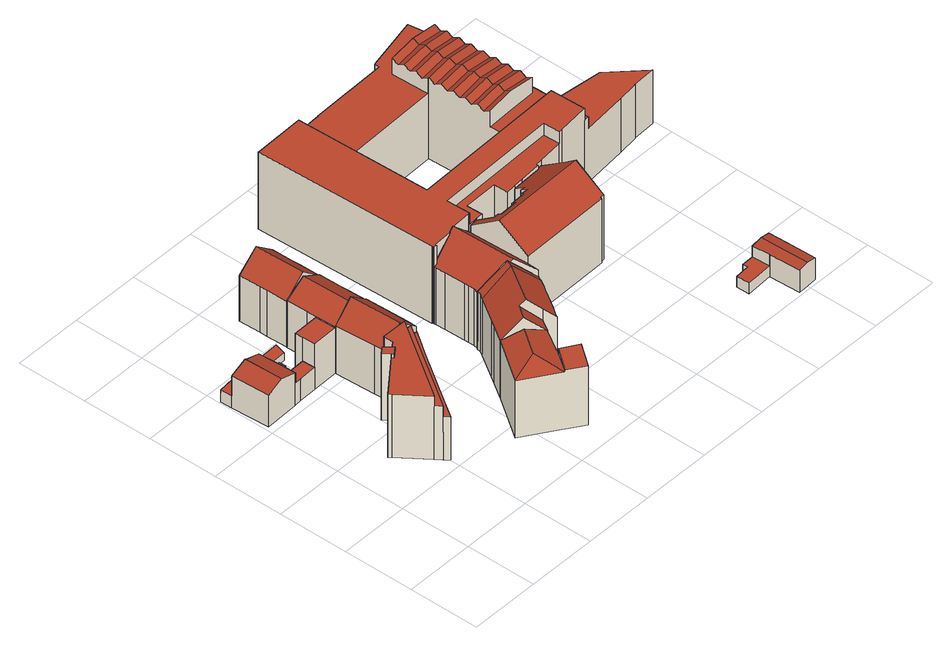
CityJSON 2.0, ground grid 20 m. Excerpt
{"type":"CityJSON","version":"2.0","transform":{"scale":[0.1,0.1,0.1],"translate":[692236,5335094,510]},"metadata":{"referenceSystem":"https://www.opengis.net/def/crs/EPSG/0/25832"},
"CityObjects":{
"building1":{"type":"Building","attributes":{"Gemeindeschluessel":"09162000","HoeheDach":"521.750","HoeheGrund":"510.296","Methode":"2000","NiedrigsteTraufeDesGebaeudes":"513.940","Geometrietyp2DReferenz":"3000","function":"31001_1000","roofType":"2100","measuredHeight":11.45,"storeysAboveGround":3},"geometry":[{"type":"MultiSurface","lod":"2","boundaries":[[[0,1,2,3]],[[4,5,6,7]],[[8,9,10,11,12]],[[13,14,15,16]],[[17,18,10,9]],[[19,20,21,22,23,24]],[[15,14,25,26,24,23,27]],[[28,3,2,12,11,29]],[[30,16,15,27,31,32]],[[5,33,9,8]],[[31,22,21,32]],[[34,19,24,26,35,36]],[[37,34,36,18,17]],[[36,35,38,29,11,10,18]],[[30,32,21,20]],[[9,33,39,17]],[[4,40,39,33,5]],[[12,2,1,6,5,8]],[[28,13,16,30,20,19,34,37,40,4,7,0,3]],[[7,6,1,0]],[[37,17,39,40]],[[13,28,29,38,25,14]],[[35,26,25,38]],[[31,27,23,22]]],"semantics":{"surfaces":[{"type":"WallSurface"},{"type":"RoofSurface"},{"type":"GroundSurface"}],"values":[0,0,0,0,0,0,1,0,0,0,1,0,0,1,0,1,0,1,2,0,0,0,0,0]}}]},
"building2":{"type":"Building","attributes":{"Gemeindeschluessel":"09162000","HoeheDach":"513.866","HoeheGrund":"510.444","Methode":"2000","NiedrigsteTraufeDesGebaeudes":"513.062","Geometrietyp2DReferenz":"3000","function":"31001_2000","roofType":"2100","measuredHeight":3.42},"geometry":[{"type":"MultiSurface","lod":"2","boundaries":[[[41,42,43,44]],[[45,46,42,41]],[[47,48,46,45]],[[44,47,45,41]],[[42,46,48,43]],[[44,43,48,47]]],"semantics":{"surfaces":[{"type":"WallSurface"},{"type":"GroundSurface"},{"type":"RoofSurface"}],"values":[0,0,0,1,2,0]}}]},
"building3":{"type":"Building","attributes":{"Gemeindeschluessel":"09162000","HoeheDach":"530.620","HoeheGrund":"510.245","Methode":"2000","NiedrigsteTraufeDesGebaeudes":"523.460","Geometrietyp2DReferenz":"3000","function":"31001_9998","roofType":"1000","measuredHeight":20.38,"storeysAboveGround":6},"geometry":[{"type":"MultiSurface","lod":"2","boundaries":[[[49,50,51,52,53,54]],[[55,56,57,58]],[[59,60,61,62]],[[63,64,56,55]],[[65,66,67,61,60,68,69,70]],[[71,72,73,74]],[[75,76,77,78]],[[79,74,73,64,63,80]],[[69,81,51,70]],[[58,57,82,83]],[[51,81,84,52]],[[85,86,87,88]],[[89,90,91,92]],[[93,94,95,96]],[[97,78,77,98,84,81]],[[93,88,87,83,82,94]],[[49,54,86,85]],[[99,97,81,69,68]],[[99,68,60,59]],[[94,82,57,56,64,73,72,95]],[[50,49,85,88,93,96,71,74,79,89,92,75,78,97,99,59,62,100,101,102]],[[62,61,67,100]],[[84,98,53,52]],[[92,91,76,75]],[[86,54,53,98,77,76,91,90,80,63,55,58,83,87]],[[79,80,90,89]],[[96,95,72,71]],[[100,67,66,101]],[[101,66,65,102]],[[50,102,65,70,51]]],"semantics":{"surfaces":[{"type":"WallSurface"},{"type":"RoofSurface"},{"type":"GroundSurface"}],"values":[0,0,0,0,1,0,0,0,0,0,1,0,0,0,0,0,0,0,0,1,2,0,0,0,1,0,0,0,0,0]}}]},
"building4":{"type":"Building","attributes":{"Gemeindeschluessel":"09162000","HoeheDach":"513.809","HoeheGrund":"510.300","Methode":"2000","NiedrigsteTraufeDesGebaeudes":"512.663","Geometrietyp2DReferenz":"3000","function":"31001_2000","roofType":"2100","measuredHeight":3.51},"geometry":[{"type":"MultiSurface","lod":"2","boundaries":[[[103,104,105,106,107]],[[108,105,104,109]],[[110,106,105,108]],[[111,107,106,110]],[[111,110,108,109,112]],[[112,103,107,111]],[[109,104,103,112]]],"semantics":{"surfaces":[{"type":"RoofSurface"},{"type":"WallSurface"},{"type":"GroundSurface"}],"values":[0,1,1,1,2,1,1]}}]},
"building5":{"type":"Building","attributes":{"Gemeindeschluessel":"09162000","HoeheDach":"529.790","HoeheGrund":"510.196","Methode":"2000","NiedrigsteTraufeDesGebaeudes":"524.844","Geometrietyp2DReferenz":"3000","function":"31001_1000","roofType":"3100","measuredHeight":19.59,"storeysAboveGround":4},"geometry":[{"type":"MultiSurface","lod":"2","boundaries":[[[113,114,115,116,117,118]],[[119,120,121,122,123,124,125,126]],[[119,118,117,127,120]],[[123,128,116,115,124]],[[122,129,128,123]],[[121,130,129,122]],[[116,128,129,130,127,117]],[[124,115,114,125]],[[125,114,113,126]],[[126,113,118,119]],[[120,127,130,121]]],"semantics":{"surfaces":[{"type":"RoofSurface"},{"type":"GroundSurface"},{"type":"WallSurface"}],"values":[0,1,2,2,2,2,0,2,2,2,2]}}]},
"building6":{"type":"Building","attributes":{"Gemeindeschluessel":"09162000","HoeheDach":"528.120","HoeheGrund":"510.312","Methode":"2000","NiedrigsteTraufeDesGebaeudes":"524.280","Geometrietyp2DReferenz":"3000","function":"31001_9998","roofType":"3100","measuredHeight":17.81,"storeysAboveGround":4},"geometry":[{"type":"MultiSurface","lod":"2","boundaries":[[[0,131,132,7]],[[0,133,134,135,136,131]],[[137,138,139,140,141]],[[133,0,7,142,143,144,138,137,145,146,147]],[[133,147,148,149,134]],[[143,142,150,151,152,153]],[[149,148,154,155,141,140]],[[150,132,131,136,151]],[[146,154,148,147]],[[150,142,7,132]],[[137,141,155,145]],[[145,155,154,146]],[[144,156,139,138]],[[143,153,156,144]],[[156,153,152,135,134,149,140,139]],[[136,135,152,151]]],"semantics":{"surfaces":[{"type":"WallSurface"},{"type":"GroundSurface"},{"type":"RoofSurface"}],"values":[0,0,0,1,0,0,2,2,0,0,0,0,0,0,2,0]}}]},
"building7":{"type":"Building","attributes":{"Gemeindeschluessel":"09162000","HoeheDach":"529.860","HoeheGrund":"510.280","Methode":"2000","NiedrigsteTraufeDesGebaeudes":"526.336","Geometrietyp2DReferenz":"3000","function":"31001_1000","roofType":"3200","measuredHeight":19.58,"storeysAboveGround":4},"geometry":[{"type":"MultiSurface","lod":"2","boundaries":[[[157,158,159]],[[160,161,162,163,164,165,166,167,168]],[[169,170,171,172]],[[173,162,161,160,168,174,175,176,169,172,177,178,179]],[[164,180,181,159,182,165]],[[167,183,184,174,168]],[[172,171,185,177]],[[186,170,169,176,175,187]],[[174,184,187,175]],[[158,157,188,179,178,177,185]],[[166,189,183,167]],[[189,186,187,184,183]],[[163,190,180,164]],[[162,173,179,188,191,190,163]],[[166,165,182,159,158,185,171,170,186,189]],[[191,188,157,159,181]],[[181,180,190,191]]],"semantics":{"surfaces":[{"type":"WallSurface"},{"type":"GroundSurface"},{"type":"RoofSurface"}],"values":[0,0,0,1,0,0,0,0,0,0,2,2,2,0,2,2,0]}}]},
"building8":{"type":"Building","attributes":{"Gemeindeschluessel":"09162000","HoeheDach":"529.450","HoeheGrund":"510.423","Methode":"2000","NiedrigsteTraufeDesGebaeudes":"524.349","Geometrietyp2DReferenz":"3000","function":"31001_9998","roofType":"3100","measuredHeight":19.03,"storeysAboveGround":4},"geometry":[{"type":"MultiSurface","lod":"2","boundaries":[[[192,193,194,195,196,197,198,199]],[[200,201,196,195,202]],[[202,195,194,203]],[[202,203,204,205,206,200]],[[192,205,204,193]],[[193,204,203,194]],[[192,199,207,206,205]],[[196,201,208,197]],[[197,208,209,198]],[[198,209,207,199]],[[206,207,209,208,201,200]]],"semantics":{"surfaces":[{"type":"GroundSurface"},{"type":"WallSurface"},{"type":"RoofSurface"}],"values":[0,1,1,2,1,1,1,1,1,1,2]}}]},
"building9":{"type":"Building","attributes":{"Gemeindeschluessel":"09162000","HoeheDach":"535.171","HoeheGrund":"510.429","Methode":"2000","NiedrigsteTraufeDesGebaeudes":"527.822","Geometrietyp2DReferenz":"3000","function":"31001_1000","roofType":"3100","measuredHeight":24.74,"storeysAboveGround":6},"geometry":[{"type":"MultiSurface","lod":"2","boundaries":[[[210,211,212,213]],[[214,215,216,217]],[[218,219,220,221]],[[222,223,224,225,226]],[[227,228,229,230]],[[231,232,233,234]],[[212,234,233,235,213]],[[236,237,238,239]],[[217,216,220,240]],[[241,242,228,227]],[[211,210,242,241]],[[243,244,232,231]],[[245,246,247,225,224]],[[248,249,223,222,250]],[[220,216,215,238,237,251,252,253,254,255,250,222,226,221]],[[230,229,247,246]],[[248,250,255,256]],[[256,255,254,257]],[[243,240,220,219,244]],[[245,224,223,249]],[[257,254,253,258]],[[239,238,215,214]],[[259,251,237,236]],[[226,225,247,229,228]],[[260,252,251,259]],[[258,253,252,260]],[[210,213,235,218,221,226,228,242]],[[248,256,257,258,260,259,236,239,214,217,240,243,231,234,212,211,241,227,230,246,245,249]],[[218,235,233,232,244,219]]],"semantics":{"surfaces":[{"type":"WallSurface"},{"type":"RoofSurface"},{"type":"GroundSurface"}],"values":[0,0,0,1,0,0,0,0,0,0,0,0,0,0,1,0,0,0,0,0,0,0,0,1,0,0,1,2,1]}}]},
"building10":{"type":"Building","attributes":{"Gemeindeschluessel":"09162000","HoeheDach":"536.420","HoeheGrund":"510.520","Methode":"2000","NiedrigsteTraufeDesGebaeudes":"527.502","Geometrietyp2DReferenz":"3000","function":"31001_1000","roofType":"3100","measuredHeight":25.9,"storeysAboveGround":7},"geometry":[{"type":"MultiSurface","lod":"2","boundaries":[[[261,262,263,264]],[[265,266,267,268]],[[269,270,271,272,273,274,275]],[[276,277,266,265]],[[278,279,280,281,282,283,284,285,286,287]],[[288,289,290,291,292,293]],[[294,295,296,297]],[[298,299,300,301]],[[302,303,304,305]],[[306,307,308,309]],[[310,311,312,313]],[[314,315,316,317]],[[273,272,318,319]],[[320,321,315,314,322,323]],[[282,324,325,326,327,328,329,330,270,269,331,312,311,332,333,334,283]],[[335,336,337,338]],[[333,332,339,340,341,342]],[[343,328,327,344]],[[345,346,271,270,330,329]],[[300,347,348,349,350,301]],[[351,352,307,306]],[[277,276,353,288,293,354]],[[287,286,336,335]],[[305,304,299,298]],[[355,324,282,281]],[[264,263,356,357]],[[267,266,277,354,346,345]],[[317,316,295,294]],[[289,288,353,276,265,268,358,343,344,359,360,355,281,280,279,278,287,335,338,361,302,305,298,301,350,349,362,363,364,341,340,339,310,313,365,275,274,273,319,261,264,357,366,351,306,309,367,368,323,322,314,317,294,297,290]],[[367,369,370,368]],[[360,359,344,327,326,325]],[[371,372,342,341,364,363]],[[362,373,371,363]],[[360,325,324,355]],[[297,296,291,290]],[[354,293,292,291,296,295,316,315,321,320,370,369,308,307,352,374,356,263,262,318,272,271,346]],[[365,331,269,275]],[[309,308,369,367]],[[368,370,320,323]],[[366,374,352,351]],[[349,348,373,362]],[[339,332,311,310]],[[338,337,375,361]],[[313,312,331,365]],[[358,268,267,345,329,328,343]],[[319,318,262,261]],[[361,375,303,302]],[[357,356,374,366]],[[285,284,283,334,333,342,372,371,373,348,347,300,299,304,303,375,337,336,286]]],"semantics":{"surfaces":[{"type":"WallSurface"},{"type":"RoofSurface"},{"type":"GroundSurface"}],"values":[0,0,0,0,0,0,0,0,0,0,0,0,0,0,1,0,0,0,0,0,0,0,0,0,0,0,1,0,2,0,0,0,0,0,0,1,0,0,0,0,0,0,0,0,0,0,0,0,1]}}]},
"building11":{"type":"Building","attributes":{"Gemeindeschluessel":"09162000","HoeheDach":"518.094","HoeheGrund":"510.860","Methode":"1000","NiedrigsteTraufeDesGebaeudes":"514.214","Geometrietyp2DReferenz":"3000","function":"31001_9998","roofType":"3100","measuredHeight":7.23,"storeysAboveGround":1},"geometry":[{"type":"MultiSurface","lod":"2","boundaries":[[[376,377,378,379,380,381,382]],[[380,379,383,384,385,381]],[[386,387,388,389,390,391,392,393,394,395,396,397,398,399]],[[400,401,402,403,404,405,406]],[[401,376,382,402]],[[393,404,403,394]],[[378,377,376,389,388,387]],[[402,382,381,385,397,396,395,394,403]],[[392,405,404,393]],[[391,390,389,376,401,400,406]],[[386,399,383,379,378,387]],[[384,383,399,398,397,385]],[[406,405,392,391]]],"semantics":{"surfaces":[{"type":"RoofSurface"},{"type":"GroundSurface"},{"type":"WallSurface"}],"values":[0,0,1,0,2,2,2,2,2,2,2,2,2]}}]},
"building12":{"type":"Building","attributes":{"Gemeindeschluessel":"09162000","HoeheDach":"536.260","HoeheGrund":"510.540","Methode":"2000","NiedrigsteTraufeDesGebaeudes":"514.950","Geometrietyp2DReferenz":"3000","function":"31001_3000","roofType":"1000","measuredHeight":25.72,"storeysAboveGround":6},"geometry":[{"type":"MultiSurface","lod":"2","boundaries":[[[407,408,409,410]],[[411,412,413,414]],[[415,416,417,418,419,420,421]],[[422,423,424,425,426,427,428,429,430,431,411,414,432,433]],[[434,435,436,437,438]],[[439,440,441,442]],[[443,444,445,446]],[[446,445,440,439]],[[362,447,448,349]],[[449,450,451,452]],[[453,454,455,456]],[[457,458,459,460]],[[461,462,463,464,465,466,467]],[[468,469,470,471]],[[472,473,458,457]],[[464,463,474,475]],[[429,446,439,430]],[[458,476,477,459]],[[478,479,480,481,482,483]],[[484,485,415,421]],[[486,487,488,489,490,491,492,493,494,495,496,497,498,499,500,501,502,478,483,503,504,505,472,457,460,506,507,508,509,510,511,512,513,514,515]],[[341,342,371,363]],[[516,517,518,448,447,371,342,519,520,521,522,523,524,525,526,527,528,529,530,531,416,415,485,532]],[[533,524,523,534]],[[535,536,537,538]],[[413,539,540,541]],[[294,542,543,317]],[[505,410,473,472]],[[544,545,546,547]],[[534,548,455,454,549,550,551,543,542,552,553,554,555,556,533]],[[456,455,548,557]],[[558,474,559,560]],[[544,547,561,562,563]],[[564,549,454,453]],[[504,407,410,505]],[[565,566,567,568]],[[566,565,569,570,571,572,573,574,575,576,560,559,577,578]],[[482,481,408,407]],[[556,525,524,533]],[[579,580,581,582]],[[583,584,585,586,587,588,589,590,591]],[[301,518,517,592]],[[593,594,595,596,597,598]],[[599,516,532,600]],[[601,602,563,562,603,604,605]],[[606,607,608,609,610,611]],[[612,613,614,615]],[[503,483,482,407,504]],[[442,441,616,412]],[[428,514,513,443,446,429]],[[435,617,560,576]],[[459,477,618,619]],[[588,587,451,450,567,566,578,461,467,620,621,546,545]],[[600,532,485,484]],[[592,517,516,599]],[[622,623,624,591,590,589,625,602,601,607,606,611,594,593,598,470,469,537,536,626,418,417],[427,426,425,424,423,422,433,627,628,629,630,631,632,633,634,635,636,637,638,639,640,641,642,643,480,479,478,502,644,581,580]],[[349,448,518,301]],[[314,551,550,645]],[[508,507,619,646,509]],[[576,575,436,435]],[[430,439,442,431]],[[509,646,612,510]],[[437,436,575,574]],[[363,371,447,362]],[[555,554,647,648,649,527,526]],[[649,583,591,528,527]],[[547,546,621,561]],[[568,449,452,586,585,584,583,649,648,647,290,297,294,317,314,645,564,453,456,557,650,651,275,310,339,341,363,362,349,301,592,599,600,484,421,420,419,652,535,538,468,471,597,596,595,610,609,608,605,604,603,653,654,466,465,464,475,434,438,655,572,571,570,569,565],[500,499,498,497,496,495,494,493,492,491,490,489,488,487,486,515,656,579,582,657,501]],[[560,617,558]],[[595,594,611,610]],[[290,553,552,297]],[[558,617,435,434,475,474]],[[615,614,444,443]],[[414,413,541,432]],[[417,416,531,622]],[[646,658,613,612]],[[539,616,441,440,445,444,614,613,658,618,477,476,659,409,408,481,480,643,642,641,640,639,638,637,636,635,634,633,632,631,630,629,628,540]],[[510,612,615,511]],[[608,607,601,605]],[[538,537,469,468]],[[462,461,578,577]],[[471,470,598,597]],[[619,618,658,646]],[[297,552,542,294]],[[645,550,549,564]],[[562,561,621,620,654,653,603]],[[651,650,557,548,534,523,522]],[[654,620,467,466]],[[512,511,615,443,513]],[[506,460,459,619,507]],[[419,418,626,652]],[[410,409,659,473]],[[438,437,660,655]],[[655,660,573,572]],[[624,529,528,591]],[[647,554,553,290]],[[651,522,521,275]],[[577,559,474,463,462]],[[452,451,587,586]],[[339,519,342,341]],[[412,616,539,413]],[[275,521,520,310]],[[432,541,540,628,627,433]],[[579,656,515,514,428,427,580]],[[626,536,535,652]],[[317,543,551,314]],[[581,644,502,501,657,582]],[[431,442,412,411]],[[568,567,450,449]],[[531,530,529,624,623,622]],[[625,589,588,545,544,563,602]],[[574,573,660,437]],[[473,659,476,458]],[[555,526,525,556]],[[310,520,519,339]]],"semantics":{"surfaces":[{"type":"RoofSurface"},{"type":"WallSurface"},{"type":"GroundSurface"}],"values":[0,0,1,1,1,0,0,0,1,1,1,0,1,1,0,1,0,0,1,1,1,1,0,1,1,0,1,0,1,0,1,1,0,1,0,1,1,0,1,1,1,1,1,1,1,1,0,0,0,0,1,0,0,1,1,0,1,1,0,0,0,0,1,1,1,1,1,2,0,1,1,1,0,0,1,0,1,0,1,1,1,1,0,1,1,1,1,1,0,0,1,0,1,1,1,1,1,0,1,1,0,1,1,1,1,1,1,0,1,1,1,0,0,1,1]}}]}
},
"vertices":[
[180,627,3],[180,627,70],[130,625,70],[130,625,3],[118,661,3],[118,661,70],[179,663,70],[179,663,3],[109,661,70],[109,661,97],[109,661,102],[110,624,102],[110,624,70],[11,620,3],[11,620,101],[6,728,101],[6,728,3],[108,679,97],[108,679,102],[55,730,3],[52,766,3],[52,766,39],[55,731,39],[55,731,117],[55,730,117],[60,622,118],[56,731,118],[6,729,101],[109,624,3],[109,624,102],[5,762,3],[6,729,39],[5,762,39],[118,661,97],[104,732,3],[56,731,117],[104,732,102],[108,679,3],[60,622,117],[117,680,97],[117,680,3],
[63,749,4],[63,749,31],[63,765,39],[63,765,4],[129,751,4],[129,751,31],[129,768,4],[129,768,39],
[178,259,2],[191,242,2],[191,242,167],[179,259,167],[179,259,196],[178,259,196],[241,433,196],[241,433,206],[219,417,206],[219,417,196],[356,457,2],[356,457,135],[331,421,135],[331,421,2],[236,439,196],[236,439,206],[202,229,135],[216,251,135],[231,273,135],[374,484,135],[354,484,135],[191,242,135],[221,456,2],[221,456,206],[235,438,206],[235,438,2],[259,485,2],[259,485,196],[330,484,196],[330,484,2],[258,456,2],[258,456,196],[354,484,167],[215,423,206],[215,423,196],[331,484,167],[119,337,2],[119,337,196],[113,344,196],[113,344,2],[258,480,2],[258,480,196],[259,484,196],[259,484,2],[216,424,2],[216,424,206],[202,442,206],[202,442,2],[354,484,2],[331,484,196],[374,484,2],[231,273,2],[216,251,2],[202,229,2],
[129,751,30],[130,743,27],[210,746,27],[209,770,38],[129,768,38],[210,746,3],[130,743,3],[209,770,3],[129,768,3],[129,751,3],
[261,513,151],[262,487,151],[262,485,151],[318,486,198],[313,632,198],[255,628,148],[255,628,2],[371,636,2],[375,514,2],[375,486,2],[320,486,2],[262,485,2],[262,487,2],[261,513,2],[371,636,149],[320,486,196],[375,486,149],[375,514,149],
[180,627,143],[179,663,143],[255,628,3],[255,628,147],[253,628,146],[253,628,143],[367,776,3],[249,772,3],[249,772,146],[308,774,181],[367,776,146],[178,685,3],[252,686,3],[251,713,3],[368,715,3],[369,691,3],[371,636,3],[371,636,146],[312,632,181],[178,685,143],[251,686,143],[251,686,146],[252,686,146],[369,691,146],[368,715,146],[251,713,146],
[501,165,163],[501,165,179],[493,154,179],[455,102,3],[456,101,3],[502,70,3],[502,70,184],[456,101,184],[456,101,179],[455,102,179],[357,167,179],[357,167,3],[538,228,3],[538,228,180],[536,225,180],[536,225,3],[536,122,3],[437,282,3],[439,285,3],[490,256,3],[500,166,3],[501,165,3],[543,132,3],[491,151,199],[491,151,183],[491,151,179],[357,167,180],[437,282,180],[500,166,179],[490,256,199],[439,285,180],[543,132,168],[439,183,199],[536,122,199],[536,122,183],
[249,772,4],[247,831,4],[247,854,4],[245,914,4],[363,917,4],[364,858,4],[365,834,4],[367,776,4],[304,915,194],[363,917,144],[245,914,144],[247,854,144],[247,831,144],[249,772,144],[308,774,194],[367,776,143],[364,858,144],[365,834,144],
[467,328,179],[467,328,4],[439,285,4],[439,285,179],[592,248,4],[592,248,179],[588,240,179],[588,240,4],[511,290,235],[559,259,178],[559,259,212],[525,281,252],[660,354,180],[664,363,179],[666,366,179],[598,402,252],[591,384,252],[523,413,4],[523,413,180],[530,426,182],[530,426,4],[539,227,4],[539,227,178],[538,228,179],[538,228,4],[489,256,235],[607,270,4],[607,270,179],[604,265,179],[604,265,4],[559,259,4],[481,349,4],[481,349,179],[556,255,4],[556,255,178],[666,366,4],[533,437,4],[533,437,181],[658,350,4],[664,363,4],[658,350,179],[617,284,178],[616,284,179],[642,324,178],[652,338,178],[653,342,179],[653,342,4],[652,338,4],[642,324,4],[617,284,4],[616,284,4],
[703,534,5],[703,534,240],[717,534,240],[717,534,5],[947,422,5],[947,422,204],[947,418,201],[947,418,5],[671,585,187],[678,585,180],[678,585,202],[688,586,202],[688,586,5],[678,585,5],[671,585,5],[959,422,5],[959,422,204],[538,434,5],[590,406,5],[612,395,5],[665,366,5],[665,366,200],[612,395,252],[590,406,231],[538,434,180],[533,437,175],[533,437,5],[955,542,5],[953,597,5],[953,609,5],[953,609,189],[953,597,198],[955,542,237],[935,602,5],[935,602,194],[935,607,190],[935,607,5],[533,564,5],[533,564,179],[532,568,179],[532,568,5],[535,479,5],[535,479,179],[534,536,179],[534,536,5],[810,537,5],[810,537,239],[809,545,234],[809,545,5],[612,581,5],[612,581,246],[613,582,245],[613,582,5],[845,596,5],[845,596,197],[874,598,196],[874,598,5],[701,587,202],[701,587,5],[846,566,218],[845,594,198],[845,594,5],[846,566,5],[672,382,193],[676,395,189],[679,408,185],[679,409,185],[680,413,184],[684,413,180],[681,500,180],[617,582,240],[612,577,246],[606,576,252],[612,407,252],[534,438,5],[534,438,176],[536,450,178],[536,450,5],[612,577,5],[606,576,5],[595,576,5],[595,576,241],[680,413,5],[679,409,5],[684,413,202],[681,500,264],[533,568,180],[540,568,186],[540,568,5],[533,568,5],[766,536,5],[766,536,239],[956,505,5],[956,505,264],[672,382,5],[717,523,248],[717,523,5],[684,413,5],[679,408,5],[676,395,5],[536,466,5],[540,572,5],[595,574,5],[595,575,5],[617,582,5],[767,525,5],[832,545,5],[832,566,5],[832,545,233],[832,566,219],[595,574,241],[595,575,241],[540,572,187],[767,525,247],[536,466,179],
[1163,92,76],[1163,91,76],[1166,4,76],[1196,5,81],[1192,93,81],[1190,143,81],[1160,143,76],[1224,6,76],[1221,94,76],[1218,144,76],[1196,5,9],[1166,4,9],[1163,91,9],[1163,92,9],[1112,89,9],[1086,88,9],[1085,125,9],[1126,128,9],[1125,142,9],[1160,143,9],[1190,143,9],[1218,144,9],[1221,94,9],[1224,6,9],[1112,89,42],[1163,92,42],[1160,143,42],[1125,142,42],[1126,128,42],[1085,125,42],[1086,88,42],
[1039,796,253],[1116,798,243],[1116,816,253],[1038,814,263],[955,1030,253],[1032,1032,263],[1031,1051,253],[954,1048,243],[659,1096,241],[660,1096,241],[660,1096,205],[731,1098,205],[731,1098,5],[660,1096,5],[659,1096,5],[954,1048,205],[955,1030,205],[955,1012,205],[956,994,205],[956,976,205],[957,959,205],[957,959,252],[956,976,243],[956,994,253],[955,1012,243],[954,1067,253],[954,1067,205],[1334,734,5],[1334,734,78],[1350,732,78],[1350,732,49],[1350,732,5],[1033,996,263],[1110,998,253],[1110,1017,243],[1033,1014,253],[1034,960,263],[1111,962,253],[1111,980,243],[1034,978,253],[540,572,241],[540,568,241],[1325,648,5],[1325,648,169],[1325,646,169],[1325,646,5],[721,632,5],[721,632,205],[722,588,205],[722,588,5],[962,848,253],[1037,850,263],[1037,869,253],[961,866,243],[1304,737,169],[1304,737,136],[1305,737,136],[1305,737,5],[1304,737,5],[1172,751,5],[1172,751,169],[955,1120,5],[955,1120,205],[1105,1153,205],[1105,1153,5],[962,830,243],[1038,832,253],[1320,735,136],[1320,735,5],[1115,853,253],[1114,871,243],[964,775,205],[1040,778,205],[1117,780,205],[1117,780,253],[1040,778,263],[964,775,253],[517,1092,5],[517,1092,241],[958,957,5],[959,940,5],[959,939,5],[960,921,5],[960,903,5],[960,902,5],[961,885,5],[961,867,5],[961,866,5],[962,848,5],[962,830,5],[963,812,5],[963,794,5],[963,793,5],[964,775,5],[965,740,5],[965,740,205],[963,793,243],[963,794,243],[963,812,253],[961,867,243],[961,885,253],[960,902,243],[960,903,243],[960,921,253],[959,939,243],[959,940,243],[958,957,253],[958,959,252],[958,959,5],[530,573,241],[532,573,241],[532,568,241],[612,577,241],[612,581,241],[671,585,241],[674,585,241],[675,585,241],[673,652,241],[1023,663,241],[1025,616,241],[1034,617,241],[1124,626,241],[1121,725,241],[964,721,241],[671,712,241],[515,1092,241],[673,652,205],[675,585,205],[953,1105,5],[953,1105,205],[953,1119,205],[953,1119,5],[1109,1053,243],[1108,1071,253],[1031,1069,263],[935,602,205],[874,598,205],[1137,698,50],[1137,698,169],[1166,697,169],[1166,697,50],[702,587,205],[817,634,205],[818,594,205],[845,596,205],[935,607,205],[953,609,205],[1024,616,205],[1025,616,205],[1023,663,205],[702,587,5],[1320,735,107],[1390,652,136],[1390,652,107],[1169,726,50],[1157,726,50],[1137,726,50],[817,634,5],[1391,651,5],[1391,651,169],[1326,648,169],[1326,648,5],[1390,651,5],[1390,652,5],[1390,653,5],[1380,682,5],[1380,682,49],[1390,653,49],[1390,653,78],[1390,652,78],[1390,651,136],[1390,651,169],[674,950,5],[674,950,205],[681,732,205],[681,732,5],[1124,626,5],[1139,627,5],[1140,627,5],[1266,640,5],[1266,640,169],[1140,627,169],[1140,627,205],[1139,627,205],[1124,626,205],[532,573,5],[1120,1072,205],[1126,1033,205],[1126,1033,5],[1120,1072,5],[1108,1154,5],[1108,1154,205],[530,573,5],[515,1092,5],[1136,725,205],[1137,726,205],[1157,726,5],[1137,726,5],[1136,725,5],[1134,780,205],[1135,741,205],[1135,741,5],[1134,780,5],[1132,815,5],[1132,815,205],[1035,923,263],[1112,926,253],[1112,944,243],[1035,941,253],[1109,1035,253],[1334,734,107],[1113,889,253],[1036,887,263],[1170,726,169],[1169,726,169],[671,712,205],[964,721,205],[1121,725,205],[1137,698,205],[731,1099,205],[1031,1069,205],[1108,1071,205],[1109,1053,205],[1109,1035,205],[1110,1017,205],[1110,998,205],[1111,980,205],[1111,962,205],[1112,944,205],[1112,926,205],[1113,907,205],[1113,889,205],[1114,871,205],[1115,853,205],[1115,835,205],[1116,816,205],[1116,798,205],[963,740,205],[818,594,5],[1036,905,253],[1024,616,5],[1025,616,5],[1034,617,5],[675,585,5],[674,585,5],[731,1099,5],[1169,726,5],[1170,726,5],[1365,731,5],[957,959,5],[963,740,5],[1113,907,243],[1115,835,243],[1365,731,49]
]}
